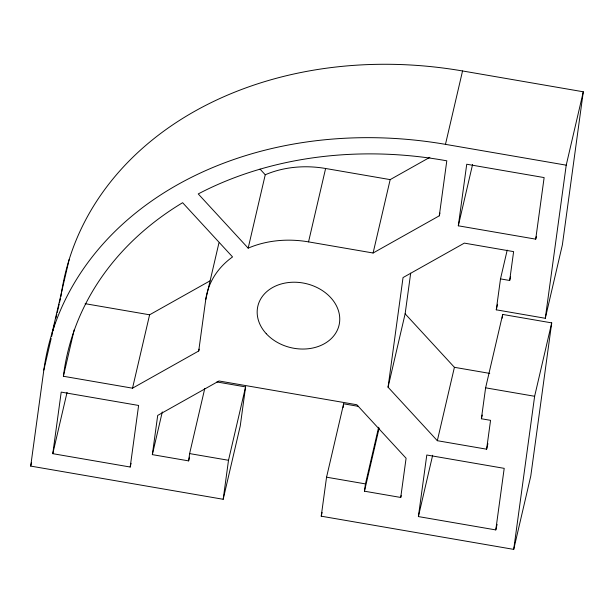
<?xml version="1.0" encoding="UTF-8"?>
<svg xmlns="http://www.w3.org/2000/svg" width="614" height="614" viewBox="0 0 614 614"><rect width="100%" height="100%" fill="white"/><g stroke="black" fill="none" stroke-linecap="round" stroke-linejoin="round"><path stroke-width="0.92" d="M216.88 381.954L245.585 386.904L240.258 425.901L223.181 499.282L30.7 466.095L43.832 370.042L51.177 338.46M52.789 453.677L61.208 392.108L138.611 405.455L130.191 467.024L52.789 453.677L67.056 392.369M189.488 457.169L188.621 460.884L152.341 454.629L157.698 415.425L218.998 380.979L356.811 404.741L406.092 458.251L400.727 497.455L364.455 491.2L365.453 483.901L378.638 427.237M74.194 329.818L63.388 376.267L132.524 388.186L198.713 350.993L205.736 299.647L218.922 242.983M188.621 460.884L189.619 453.585L204.754 388.555M223.181 499.282L228.508 460.285L245.585 386.904M60.909 296.654A367.978 290.361 13.1 0 1 462.549 70.963L583.3 91.785L562.37 244.894L545.293 318.282L496.273 309.824L500.502 278.894L509.674 280.475L513.619 251.617L464.337 243.121L403.037 277.566L388.056 387.188L437.329 440.699L486.618 449.195L490.555 420.337L481.384 418.756L485.613 387.825L502.689 314.437L551.71 322.887L530.788 475.996L513.711 549.384L321.229 516.19L326.556 477.193L343.64 403.805L358.453 406.361M343.126 407.519L343.64 403.805M388.056 387.188L405.133 313.8L410.689 273.161M439.286 215.813L446.8 160.822A347.739 274.397 13.1 0 0 198.238 193.924L248.171 248.148A94.195 74.325 13.1 0 1 308.543 241.878L373.097 253.006L439.286 215.813L439.939 213.027M418.387 516.574L426.799 455.005L504.201 468.352L495.79 529.92L418.387 516.574L432.655 455.266M458.313 225.806L466.732 164.237L544.134 177.584L535.715 239.153L458.313 225.806L472.58 164.498M502.175 318.182L502.689 314.437M513.711 549.384L534.633 396.276L551.71 322.887M545.293 318.282L566.223 165.174L583.3 91.785M52.067 332.965L69.144 259.576M51.614 336.602L52.474 332.888M52.911 331.03L54.853 322.665M55.935 318.021L56.803 314.307M57.232 312.449L59.174 304.091M59.612 302.226L60.471 298.511M30.7 466.095L31.567 462.38M132.524 388.186L149.601 314.798L210.003 280.859M130.191 467.024L131.058 463.309M152.341 454.629L162.288 411.894M198.713 350.993L199.143 349.136M248.171 248.148L265.248 174.767L260.06 169.134M308.543 241.878L325.62 168.489L390.174 179.618L429.884 157.299M373.097 253.006L390.174 179.618M321.229 516.19L322.097 512.475M364.455 491.2L379.153 428.035M43.832 370.042A367.978 290.361 13.1 0 1 445.472 144.351L462.549 70.963M400.727 497.455L401.165 495.598M437.329 440.699L454.406 367.31L405.133 313.8M500.502 278.894L507.202 250.098M496.273 309.824L497.57 304.252M509.674 280.475L510.541 276.76M481.384 418.756L482.243 415.041M486.618 449.195L487.907 443.623M535.715 239.153L536.367 236.367M495.79 529.92L497.087 524.348M445.472 144.351L566.223 165.174M85.139 303.684L149.601 314.798M454.406 367.31L489.742 373.404M485.613 387.825L534.633 396.276M189.619 453.585L228.508 460.285M326.556 477.193L365.453 483.901M63.388 376.267A347.739 274.397 13.1 0 1 182.619 202.704L232.552 256.928A94.195 74.325 13.1 0 0 205.736 299.647M265.248 174.767A94.195 74.325 13.1 0 1 325.62 168.489M266.276 333.724A41.706 32.91 13.1 0 0 336.963 330.923A41.706 32.91 13.1 0 0 292.149 282.256A41.706 32.91 13.1 0 0 266.276 333.724"/></g></svg>
